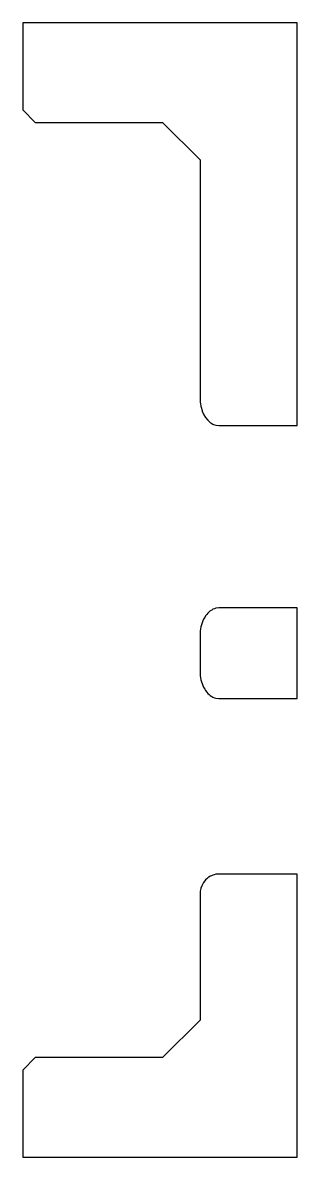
# Model space of a CAD drawing. Header units: metres. Extents: x 0 to 47.5, y 0 to 45.5.
# Drawn here: x 0 to 11, y 0 to 45.5 of the extents above.
import ezdxf

# ---------------------------------------------------------------- set-up
doc = ezdxf.new("R2010")
doc.units = ezdxf.units.M

msp = doc.modelspace()

# ---------------------------------------------------------------- linework, layer by layer
for p, q in [((11, 45.5), (0, 45.5)), ((0, 45.5), (0, 42)), ((11, 29.3452), (11, 45.5)), ((0, 42), (0.5, 41.5)), ((0.5, 41.5), (5.60409, 41.5)), ((5.60409, 41.5), (7.10409, 40)), ((7.10409, 40), (7.10409, 30.4426)), ((7.10409, 30.4426), (7.10525, 30.421)), ((7.10525, 30.421), (7.11332, 30.2709)), ((7.11332, 30.2709), (7.11696, 30.2488)), ((7.11696, 30.2488), (7.14079, 30.1035)), ((7.14079, 30.1035), (7.14703, 30.0815)), ((7.14703, 30.0815), (7.18583, 29.9444)), ((7.18583, 29.9444), (7.1947, 29.9232)), ((7.1947, 29.9232), (7.24732, 29.7976)), ((7.24732, 29.7976), (7.25875, 29.778)), ((7.25875, 29.778), (7.32376, 29.6666)), ((7.32376, 29.6666), (7.41325, 29.5548)), ((7.41325, 29.5548), (7.51359, 29.4648)), ((7.51359, 29.4648), (7.53113, 29.4542)), ((7.53113, 29.4542), (7.62232, 29.3989)), ((7.62232, 29.3989), (7.64104, 29.3924)), ((7.64104, 29.3924), (7.73676, 29.3587)), ((7.73676, 29.3587), (7.85409, 29.3452)), ((7.85409, 29.3452), (11, 29.3452)), ((7.46963, 21.8704), (7.41325, 21.8198)), ((7.51359, 21.9098), (7.46963, 21.8704)), ((7.57499, 21.947), (7.51359, 21.9098)), ((7.62232, 21.9757), (7.57499, 21.947)), ((7.68716, 21.9985), (7.62232, 21.9757)), ((7.73676, 22.0159), (7.68716, 21.9985)), ((7.85409, 22.0294), (7.73676, 22.0159)), ((11, 22.0294), (7.85409, 22.0294)), ((11, 18.3952), (11, 22.0294)), ((7.18583, 21.4302), (7.16526, 21.3575)), ((7.21958, 21.5108), (7.18583, 21.4302)), ((7.24732, 21.577), (7.21958, 21.5108)), ((7.28965, 21.6495), (7.24732, 21.577)), ((7.32376, 21.708), (7.28965, 21.6495)), ((7.37371, 21.7704), (7.32376, 21.708)), ((7.41325, 21.8198), (7.37371, 21.7704)), ((7.10899, 21.0232), (7.10409, 20.932)), ((7.10409, 20.932), (7.10409, 19.4926)), ((7.11332, 21.1037), (7.10899, 21.0232)), ((7.12808, 21.1936), (7.11332, 21.1037)), ((7.14079, 21.2711), (7.12808, 21.1936)), ((7.16526, 21.3575), (7.14079, 21.2711)), ((7.10409, 19.4926), (7.10877, 19.4056)), ((7.10877, 19.4056), (7.11332, 19.321)), ((7.11332, 19.321), (7.12759, 19.234)), ((7.12759, 19.234), (7.14079, 19.1535)), ((7.14079, 19.1535), (7.16473, 19.069)), ((7.16473, 19.069), (7.18583, 18.9944)), ((7.18583, 18.9944), (7.2192, 18.9147)), ((7.2192, 18.9147), (7.24732, 18.8476)), ((7.24732, 18.8476), (7.28958, 18.7752)), ((7.28958, 18.7752), (7.32376, 18.7167)), ((7.32376, 18.7167), (7.37403, 18.6538)), ((7.37403, 18.6538), (7.41325, 18.6048)), ((7.41325, 18.6048), (7.47035, 18.5536)), ((7.47035, 18.5536), (7.51359, 18.5149)), ((7.51359, 18.5149), (7.57607, 18.477)), ((7.57607, 18.477), (7.62232, 18.449)), ((7.62232, 18.449), (7.68851, 18.4257)), ((7.68851, 18.4257), (7.73676, 18.4088)), ((7.73676, 18.4088), (7.85409, 18.3952)), ((7.85409, 18.3952), (11, 18.3952)), ((7.22763, 10.9906), (7.18583, 10.9167)), ((7.24732, 11.0255), (7.22763, 10.9906)), ((7.29351, 11.0841), (7.24732, 11.0255)), ((7.32376, 11.1225), (7.29351, 11.0841)), ((7.37144, 11.1667), (7.32376, 11.1225)), ((7.41325, 11.2054), (7.37144, 11.1667)), ((7.46025, 11.2366), (7.41325, 11.2054)), ((7.51359, 11.2721), (7.46025, 11.2366)), ((7.55863, 11.2923), (7.51359, 11.2721)), ((7.62232, 11.3209), (7.55863, 11.2923)), ((7.66509, 11.332), (7.62232, 11.3209)), ((7.73676, 11.3507), (7.66509, 11.332)), ((7.7778, 11.3542), (7.73676, 11.3507)), ((7.85409, 11.3607), (7.7778, 11.3542)), ((11, 11.3607), (7.85409, 11.3607)), ((11, 0), (11, 11.3607)), ((7.11246, 10.6629), (7.10409, 10.5475)), ((7.10409, 10.5475), (7.10409, 5.5)), ((7.11332, 10.6747), (7.11246, 10.6629)), ((7.13621, 10.7781), (7.11332, 10.6747)), ((7.14079, 10.7988), (7.13621, 10.7781)), ((7.17487, 10.888), (7.14079, 10.7988)), ((7.18583, 10.9167), (7.17487, 10.888)), ((7.10409, 5.5), (5.60409, 4)), ((0.5, 4), (0, 3.5)), ((5.60409, 4), (0.5, 4)), ((0, 3.5), (0, 0)), ((0, 0), (11, 0))]:
    msp.add_line(p, q)

doc.saveas('drawing.dxf')
